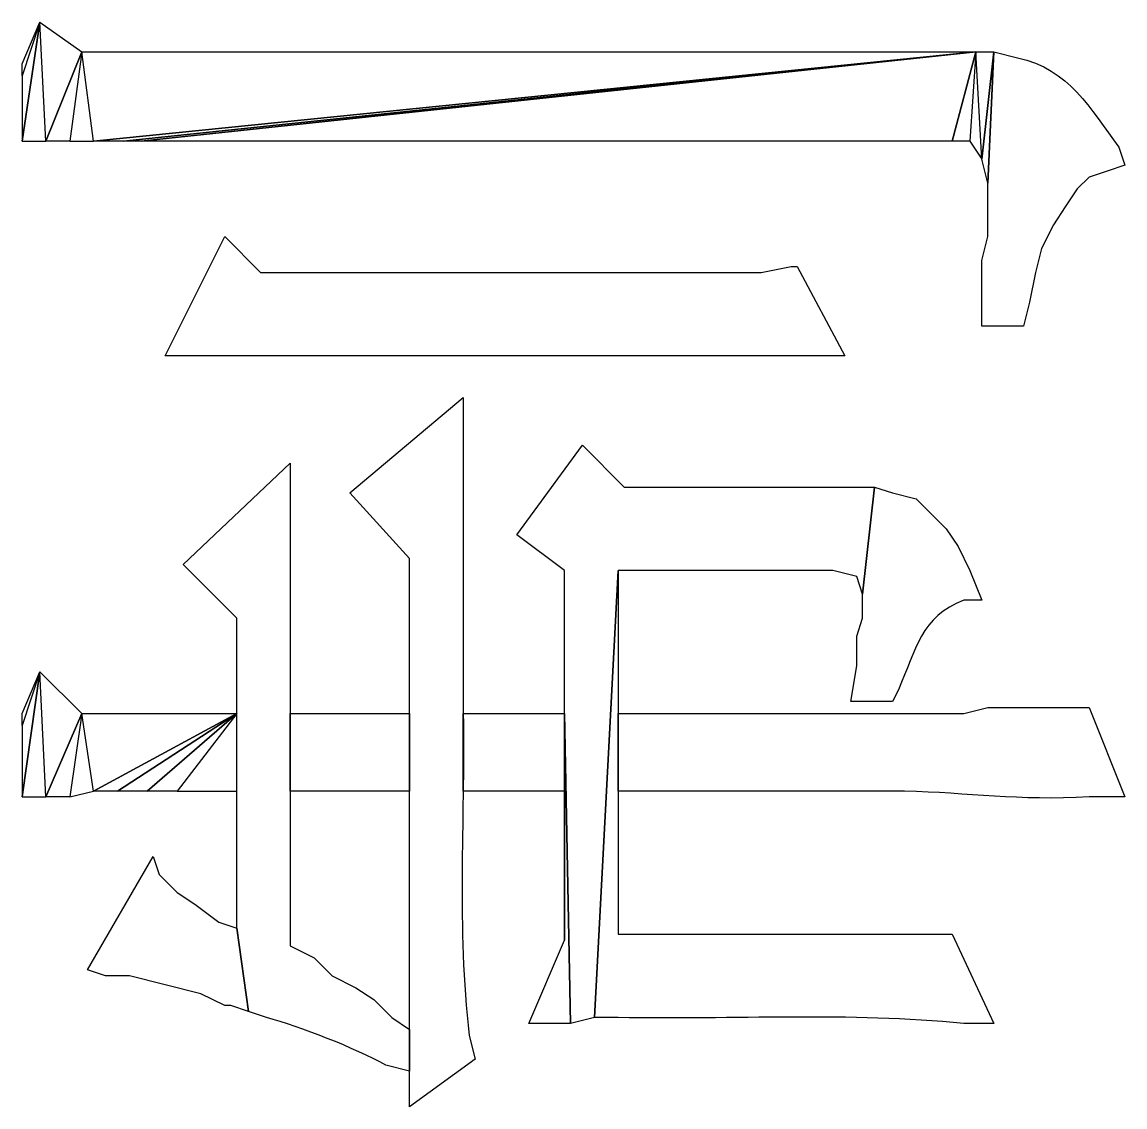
# Model space of a CAD drawing. Header units: centimetres. Extents: x -20.7 to 20.7, y -14.5 to 14.5.
# Drawn here: x -20.6946 to -20.303, y 1.8591 to 2.2444 of the extents above; entities that cross this region are included whole.
import ezdxf

# ---------------------------------------------------------------- set-up
doc = ezdxf.new("R2010")
doc.units = ezdxf.units.CM
doc.header["$MEASUREMENT"] = 0
doc.layers.add('layer 1', color=7, linetype='Continuous')

msp = doc.modelspace()

# ---------------------------------------------------------------- linework, layer by layer
at = {"layer": 'layer 1'}
for points, knots in [([(-20.68827, 2.24437), (-20.68827, 2.24437), (-20.68615, 2.20204), (-20.68615, 2.20204), (-20.68615, 2.20204), (-20.68615, 2.20204), (-20.69462, 2.20204), (-20.69462, 2.20204), (-20.69462, 2.20204), (-20.69462, 2.20204), (-20.68827, 2.24437), (-20.68827, 2.24437)], [0, 0, 0, 0, 0.25, 0.25, 0.25, 0.25, 0.5, 0.5, 0.5, 0.5, 1, 1, 1, 1]), ([(-20.69462, 2.20204), (-20.69462, 2.20204), (-20.69462, 2.22532), (-20.69462, 2.22532), (-20.69462, 2.22532), (-20.69462, 2.22532), (-20.68827, 2.24437), (-20.68827, 2.24437), (-20.68827, 2.24437), (-20.68827, 2.24437), (-20.69462, 2.20204), (-20.69462, 2.20204)], [0, 0, 0, 0, 0.25, 0.25, 0.25, 0.25, 0.5, 0.5, 0.5, 0.5, 1, 1, 1, 1]), ([(-20.69462, 2.22532), (-20.69462, 2.22532), (-20.68827, 2.24437), (-20.68827, 2.24437), (-20.68827, 2.24437), (-20.68827, 2.24437), (-20.69462, 2.22956), (-20.69462, 2.22956), (-20.69462, 2.22956), (-20.69462, 2.22956), (-20.69462, 2.22532), (-20.69462, 2.22532)], [0, 0, 0, 0, 0.25, 0.25, 0.25, 0.25, 0.5, 0.5, 0.5, 0.5, 1, 1, 1, 1]), ([(-20.68827, 2.24437), (-20.68827, 2.24437), (-20.68615, 2.20204), (-20.68615, 2.20204), (-20.68615, 2.20204), (-20.68615, 2.20204), (-20.67345, 2.23379), (-20.67345, 2.23379), (-20.67345, 2.23379), (-20.67345, 2.23379), (-20.68827, 2.24437), (-20.68827, 2.24437)], [0, 0, 0, 0, 0.25, 0.25, 0.25, 0.25, 0.5, 0.5, 0.5, 0.5, 1, 1, 1, 1]), ([(-20.68615, 2.20204), (-20.68615, 2.20204), (-20.67768, 2.20204), (-20.67768, 2.20204), (-20.67768, 2.20204), (-20.67768, 2.20204), (-20.67345, 2.23379), (-20.67345, 2.23379), (-20.67345, 2.23379), (-20.67345, 2.23379), (-20.68615, 2.20204), (-20.68615, 2.20204)], [0, 0, 0, 0, 0.25, 0.25, 0.25, 0.25, 0.5, 0.5, 0.5, 0.5, 1, 1, 1, 1]), ([(-20.67768, 2.20204), (-20.67768, 2.20204), (-20.67345, 2.23379), (-20.67345, 2.23379), (-20.67345, 2.23379), (-20.67345, 2.23379), (-20.66922, 2.20204), (-20.66922, 2.20204), (-20.66922, 2.20204), (-20.66922, 2.20204), (-20.67768, 2.20204), (-20.67768, 2.20204)], [0, 0, 0, 0, 0.25, 0.25, 0.25, 0.25, 0.5, 0.5, 0.5, 0.5, 1, 1, 1, 1]), ([(-20.67345, 2.23379), (-20.67345, 2.23379), (-20.66922, 2.20204), (-20.66922, 2.20204), (-20.66922, 2.20204), (-20.66922, 2.20204), (-20.35595, 2.23379), (-20.35595, 2.23379), (-20.35595, 2.23379), (-20.35595, 2.23379), (-20.67345, 2.23379), (-20.67345, 2.23379)], [0, 0, 0, 0, 0.25, 0.25, 0.25, 0.25, 0.5, 0.5, 0.5, 0.5, 1, 1, 1, 1]), ([(-20.66922, 2.20204), (-20.66922, 2.20204), (-20.65863, 2.20204), (-20.65863, 2.20204), (-20.65863, 2.20204), (-20.65863, 2.20204), (-20.35595, 2.23379), (-20.35595, 2.23379), (-20.35595, 2.23379), (-20.35595, 2.23379), (-20.66922, 2.20204), (-20.66922, 2.20204)], [0, 0, 0, 0, 0.25, 0.25, 0.25, 0.25, 0.5, 0.5, 0.5, 0.5, 1, 1, 1, 1]), ([(-20.65863, 2.20204), (-20.65863, 2.20204), (-20.65228, 2.20204), (-20.65228, 2.20204), (-20.65228, 2.20204), (-20.65228, 2.20204), (-20.35595, 2.23379), (-20.35595, 2.23379), (-20.35595, 2.23379), (-20.35595, 2.23379), (-20.65863, 2.20204), (-20.65863, 2.20204)], [0, 0, 0, 0, 0.25, 0.25, 0.25, 0.25, 0.5, 0.5, 0.5, 0.5, 1, 1, 1, 1]), ([(-20.65228, 2.20204), (-20.65228, 2.20204), (-20.36442, 2.20204), (-20.36442, 2.20204), (-20.36442, 2.20204), (-20.36442, 2.20204), (-20.35595, 2.23379), (-20.35595, 2.23379), (-20.35595, 2.23379), (-20.35595, 2.23379), (-20.65228, 2.20204), (-20.65228, 2.20204)], [0, 0, 0, 0, 0.25, 0.25, 0.25, 0.25, 0.5, 0.5, 0.5, 0.5, 1, 1, 1, 1]), ([(-20.36442, 2.20204), (-20.36442, 2.20204), (-20.35807, 2.20204), (-20.35807, 2.20204), (-20.35807, 2.20204), (-20.35807, 2.20204), (-20.35595, 2.23379), (-20.35595, 2.23379), (-20.35595, 2.23379), (-20.35595, 2.23379), (-20.36442, 2.20204), (-20.36442, 2.20204)], [0, 0, 0, 0, 0.25, 0.25, 0.25, 0.25, 0.5, 0.5, 0.5, 0.5, 1, 1, 1, 1]), ([(-20.35807, 2.20204), (-20.35807, 2.20204), (-20.35595, 2.23379), (-20.35595, 2.23379), (-20.35595, 2.23379), (-20.35595, 2.23379), (-20.35383, 2.19569), (-20.35383, 2.19569), (-20.35383, 2.19569), (-20.35383, 2.19569), (-20.35807, 2.20204), (-20.35807, 2.20204)], [0, 0, 0, 0, 0.25, 0.25, 0.25, 0.25, 0.5, 0.5, 0.5, 0.5, 1, 1, 1, 1]), ([(-20.35595, 2.23379), (-20.35595, 2.23379), (-20.35383, 2.19569), (-20.35383, 2.19569), (-20.35383, 2.19569), (-20.35383, 2.19569), (-20.3496, 2.23379), (-20.3496, 2.23379), (-20.3496, 2.23379), (-20.3496, 2.23379), (-20.35595, 2.23379), (-20.35595, 2.23379)], [0, 0, 0, 0, 0.25, 0.25, 0.25, 0.25, 0.5, 0.5, 0.5, 0.5, 1, 1, 1, 1]), ([(-20.35383, 2.13642), (-20.35383, 2.13642), (-20.33902, 2.13642), (-20.33902, 2.13642), (-20.33902, 2.13642), (-20.33902, 2.13642), (-20.3369, 2.14489), (-20.3369, 2.14489), (-20.3369, 2.14489), (-20.3369, 2.14489), (-20.33478, 2.15547), (-20.33478, 2.15547), (-20.33478, 2.15547), (-20.33478, 2.15547), (-20.33267, 2.16394), (-20.33267, 2.16394), (-20.33267, 2.16394), (-20.33267, 2.16394), (-20.32843, 2.17241), (-20.32843, 2.17241), (-20.32843, 2.17241), (-20.32843, 2.17241), (-20.3242, 2.17876), (-20.3242, 2.17876), (-20.3242, 2.17876), (-20.3242, 2.17876), (-20.31997, 2.18511), (-20.31997, 2.18511), (-20.31997, 2.18511), (-20.31997, 2.18511), (-20.31573, 2.18934), (-20.31573, 2.18934), (-20.31573, 2.18934), (-20.31573, 2.18934), (-20.30938, 2.19146), (-20.30938, 2.19146), (-20.30938, 2.19146), (-20.30938, 2.19146), (-20.30303, 2.19357), (-20.30303, 2.19357), (-20.30303, 2.19357), (-20.30303, 2.19357), (-20.30515, 2.19992), (-20.30515, 2.19992), (-20.30515, 2.19992), (-20.31549, 2.21372), (-20.32275, 2.22769), (-20.34113, 2.23167), (-20.34113, 2.23167), (-20.34113, 2.23167), (-20.3496, 2.23379), (-20.3496, 2.23379), (-20.3496, 2.23379), (-20.3496, 2.23379), (-20.35172, 2.18722), (-20.35172, 2.18722), (-20.35172, 2.18722), (-20.35172, 2.18722), (-20.35172, 2.16817), (-20.35172, 2.16817), (-20.35172, 2.16817), (-20.35172, 2.16817), (-20.35383, 2.15971), (-20.35383, 2.15971), (-20.35383, 2.15971), (-20.35383, 2.15971), (-20.35383, 2.14912), (-20.35383, 2.14912), (-20.35383, 2.14912), (-20.35383, 2.14912), (-20.35383, 2.13642), (-20.35383, 2.13642)], [0, 0, 0, 0, 0.052632, 0.052632, 0.052632, 0.052632, 0.105263, 0.105263, 0.105263, 0.105263, 0.157895, 0.157895, 0.157895, 0.157895, 0.210526, 0.210526, 0.210526, 0.210526, 0.263158, 0.263158, 0.263158, 0.263158, 0.315789, 0.315789, 0.315789, 0.315789, 0.368421, 0.368421, 0.368421, 0.368421, 0.421053, 0.421053, 0.421053, 0.421053, 0.473684, 0.473684, 0.473684, 0.473684, 0.526316, 0.526316, 0.526316, 0.526316, 0.578947, 0.578947, 0.578947, 0.578947, 0.631579, 0.631579, 0.631579, 0.631579, 0.684211, 0.684211, 0.684211, 0.684211, 0.736842, 0.736842, 0.736842, 0.736842, 0.789474, 0.789474, 0.789474, 0.789474, 0.842105, 0.842105, 0.842105, 0.842105, 0.894737, 0.894737, 0.894737, 0.894737, 1, 1, 1, 1]), ([(-20.35383, 2.19569), (-20.35383, 2.19569), (-20.35172, 2.18722), (-20.35172, 2.18722), (-20.35172, 2.18722), (-20.35172, 2.18722), (-20.3496, 2.23379), (-20.3496, 2.23379), (-20.3496, 2.23379), (-20.3496, 2.23379), (-20.35383, 2.19569), (-20.35383, 2.19569)], [0, 0, 0, 0, 0.25, 0.25, 0.25, 0.25, 0.5, 0.5, 0.5, 0.5, 1, 1, 1, 1]), ([(-20.64382, 2.12584), (-20.64382, 2.12584), (-20.6417, 2.12584), (-20.6417, 2.12584), (-20.6417, 2.12584), (-20.56409, 2.12584), (-20.48648, 2.12584), (-20.40887, 2.12584), (-20.40887, 2.12584), (-20.40887, 2.12584), (-20.40252, 2.12584), (-20.40252, 2.12584), (-20.40252, 2.12584), (-20.40252, 2.12584), (-20.41945, 2.15759), (-20.41945, 2.15759), (-20.41945, 2.15759), (-20.41945, 2.15759), (-20.42157, 2.15759), (-20.42157, 2.15759), (-20.42157, 2.15759), (-20.42157, 2.15759), (-20.43215, 2.15547), (-20.43215, 2.15547), (-20.43215, 2.15547), (-20.43215, 2.15547), (-20.60995, 2.15547), (-20.60995, 2.15547), (-20.60995, 2.15547), (-20.60995, 2.15547), (-20.62265, 2.16817), (-20.62265, 2.16817), (-20.62265, 2.16817), (-20.62265, 2.16817), (-20.64382, 2.12584), (-20.64382, 2.12584)], [0, 0, 0, 0, 0.1, 0.1, 0.1, 0.1, 0.2, 0.2, 0.2, 0.2, 0.3, 0.3, 0.3, 0.3, 0.4, 0.4, 0.4, 0.4, 0.5, 0.5, 0.5, 0.5, 0.6, 0.6, 0.6, 0.6, 0.7, 0.7, 0.7, 0.7, 0.8, 0.8, 0.8, 0.8, 1, 1, 1, 1]), ([(-20.5782, 2.07716), (-20.5782, 2.07716), (-20.55703, 2.05387), (-20.55703, 2.05387), (-20.55703, 2.05387), (-20.55703, 2.05387), (-20.55703, 1.85914), (-20.55703, 1.85914), (-20.55703, 1.85914), (-20.55703, 1.85914), (-20.53375, 1.87607), (-20.53375, 1.87607), (-20.53375, 1.87607), (-20.53375, 1.87607), (-20.53587, 1.88454), (-20.53587, 1.88454), (-20.53587, 1.88454), (-20.54035, 1.92303), (-20.53735, 1.95961), (-20.53798, 1.99884), (-20.53798, 1.99884), (-20.53798, 1.99884), (-20.53798, 2.11102), (-20.53798, 2.11102), (-20.53798, 2.11102), (-20.53798, 2.11102), (-20.5782, 2.07716), (-20.5782, 2.07716)], [0, 0, 0, 0, 0.125, 0.125, 0.125, 0.125, 0.25, 0.25, 0.25, 0.25, 0.375, 0.375, 0.375, 0.375, 0.5, 0.5, 0.5, 0.5, 0.625, 0.625, 0.625, 0.625, 0.75, 0.75, 0.75, 0.75, 1, 1, 1, 1]), ([(-20.51893, 2.06234), (-20.51893, 2.06234), (-20.502, 2.04964), (-20.502, 2.04964), (-20.502, 2.04964), (-20.502, 2.04964), (-20.502, 1.99884), (-20.502, 1.99884), (-20.502, 1.99884), (-20.502, 1.99884), (-20.49988, 1.88877), (-20.49988, 1.88877), (-20.49988, 1.88877), (-20.49988, 1.88877), (-20.49142, 1.89089), (-20.49142, 1.89089), (-20.49142, 1.89089), (-20.49142, 1.89089), (-20.48295, 2.04964), (-20.48295, 2.04964), (-20.48295, 2.04964), (-20.48295, 2.04964), (-20.40675, 2.04964), (-20.40675, 2.04964), (-20.40675, 2.04964), (-20.40675, 2.04964), (-20.39828, 2.04752), (-20.39828, 2.04752), (-20.39828, 2.04752), (-20.39828, 2.04752), (-20.39617, 2.04117), (-20.39617, 2.04117), (-20.39617, 2.04117), (-20.39617, 2.04117), (-20.39193, 2.07927), (-20.39193, 2.07927), (-20.39193, 2.07927), (-20.39193, 2.07927), (-20.48083, 2.07927), (-20.48083, 2.07927), (-20.48083, 2.07927), (-20.48083, 2.07927), (-20.49565, 2.09409), (-20.49565, 2.09409), (-20.49565, 2.09409), (-20.49565, 2.09409), (-20.51893, 2.06234), (-20.51893, 2.06234)], [0, 0, 0, 0, 0.076923, 0.076923, 0.076923, 0.076923, 0.153846, 0.153846, 0.153846, 0.153846, 0.230769, 0.230769, 0.230769, 0.230769, 0.307692, 0.307692, 0.307692, 0.307692, 0.384615, 0.384615, 0.384615, 0.384615, 0.461538, 0.461538, 0.461538, 0.461538, 0.538462, 0.538462, 0.538462, 0.538462, 0.615385, 0.615385, 0.615385, 0.615385, 0.692308, 0.692308, 0.692308, 0.692308, 0.769231, 0.769231, 0.769231, 0.769231, 0.846154, 0.846154, 0.846154, 0.846154, 1, 1, 1, 1]), ([(-20.63747, 2.05176), (-20.63747, 2.05176), (-20.61842, 2.03271), (-20.61842, 2.03271), (-20.61842, 2.03271), (-20.61842, 2.03271), (-20.61842, 1.92264), (-20.61842, 1.92264), (-20.61842, 1.92264), (-20.61842, 1.92264), (-20.61418, 1.89301), (-20.61418, 1.89301), (-20.61418, 1.89301), (-20.61418, 1.89301), (-20.60783, 1.89089), (-20.60783, 1.89089), (-20.60783, 1.89089), (-20.59584, 1.88761), (-20.57637, 1.88009), (-20.5655, 1.87396), (-20.5655, 1.87396), (-20.5655, 1.87396), (-20.55703, 1.87184), (-20.55703, 1.87184), (-20.55703, 1.87184), (-20.55703, 1.87184), (-20.55703, 1.88666), (-20.55703, 1.88666), (-20.55703, 1.88666), (-20.55703, 1.88666), (-20.56338, 1.89089), (-20.56338, 1.89089), (-20.56338, 1.89089), (-20.56338, 1.89089), (-20.56973, 1.89724), (-20.56973, 1.89724), (-20.56973, 1.89724), (-20.56973, 1.89724), (-20.57608, 1.90147), (-20.57608, 1.90147), (-20.57608, 1.90147), (-20.57608, 1.90147), (-20.58455, 1.90571), (-20.58455, 1.90571), (-20.58455, 1.90571), (-20.58455, 1.90571), (-20.5909, 1.91206), (-20.5909, 1.91206), (-20.5909, 1.91206), (-20.5909, 1.91206), (-20.59937, 1.91629), (-20.59937, 1.91629), (-20.59937, 1.91629), (-20.59937, 1.91629), (-20.59937, 2.08774), (-20.59937, 2.08774), (-20.59937, 2.08774), (-20.59937, 2.08774), (-20.63747, 2.05176), (-20.63747, 2.05176)], [0, 0, 0, 0, 0.0625, 0.0625, 0.0625, 0.0625, 0.125, 0.125, 0.125, 0.125, 0.1875, 0.1875, 0.1875, 0.1875, 0.25, 0.25, 0.25, 0.25, 0.3125, 0.3125, 0.3125, 0.3125, 0.375, 0.375, 0.375, 0.375, 0.4375, 0.4375, 0.4375, 0.4375, 0.5, 0.5, 0.5, 0.5, 0.5625, 0.5625, 0.5625, 0.5625, 0.625, 0.625, 0.625, 0.625, 0.6875, 0.6875, 0.6875, 0.6875, 0.75, 0.75, 0.75, 0.75, 0.8125, 0.8125, 0.8125, 0.8125, 0.875, 0.875, 0.875, 0.875, 1, 1, 1, 1]), ([(-20.4004, 2.00307), (-20.4004, 2.00307), (-20.38558, 2.00307), (-20.38558, 2.00307), (-20.38558, 2.00307), (-20.38558, 2.00307), (-20.38347, 2.0073), (-20.38347, 2.0073), (-20.38347, 2.0073), (-20.37705, 2.02166), (-20.37571, 2.03316), (-20.36018, 2.03905), (-20.36018, 2.03905), (-20.36018, 2.03905), (-20.35383, 2.03905), (-20.35383, 2.03905), (-20.35383, 2.03905), (-20.35383, 2.03905), (-20.35807, 2.04964), (-20.35807, 2.04964), (-20.35807, 2.04964), (-20.35807, 2.04964), (-20.3623, 2.0581), (-20.3623, 2.0581), (-20.3623, 2.0581), (-20.3623, 2.0581), (-20.36653, 2.06445), (-20.36653, 2.06445), (-20.36653, 2.06445), (-20.36653, 2.06445), (-20.37288, 2.0708), (-20.37288, 2.0708), (-20.37288, 2.0708), (-20.37288, 2.0708), (-20.37712, 2.07504), (-20.37712, 2.07504), (-20.37712, 2.07504), (-20.37712, 2.07504), (-20.38558, 2.07715), (-20.38558, 2.07715), (-20.38558, 2.07715), (-20.38558, 2.07715), (-20.39193, 2.07927), (-20.39193, 2.07927), (-20.39193, 2.07927), (-20.39193, 2.07927), (-20.39617, 2.04117), (-20.39617, 2.04117), (-20.39617, 2.04117), (-20.39617, 2.04117), (-20.39617, 2.0327), (-20.39617, 2.0327), (-20.39617, 2.0327), (-20.39617, 2.0327), (-20.39828, 2.02635), (-20.39828, 2.02635), (-20.39828, 2.02635), (-20.39828, 2.02635), (-20.39828, 2.01577), (-20.39828, 2.01577), (-20.39828, 2.01577), (-20.39828, 2.01577), (-20.4004, 2.00307), (-20.4004, 2.00307)], [0, 0, 0, 0, 0.058824, 0.058824, 0.058824, 0.058824, 0.117647, 0.117647, 0.117647, 0.117647, 0.176471, 0.176471, 0.176471, 0.176471, 0.235294, 0.235294, 0.235294, 0.235294, 0.294118, 0.294118, 0.294118, 0.294118, 0.352941, 0.352941, 0.352941, 0.352941, 0.411765, 0.411765, 0.411765, 0.411765, 0.470588, 0.470588, 0.470588, 0.470588, 0.529412, 0.529412, 0.529412, 0.529412, 0.588235, 0.588235, 0.588235, 0.588235, 0.647059, 0.647059, 0.647059, 0.647059, 0.705882, 0.705882, 0.705882, 0.705882, 0.764706, 0.764706, 0.764706, 0.764706, 0.823529, 0.823529, 0.823529, 0.823529, 0.882353, 0.882353, 0.882353, 0.882353, 1, 1, 1, 1]), ([(-20.49142, 1.89089), (-20.49142, 1.89089), (-20.48295, 1.89089), (-20.48295, 1.89089), (-20.48295, 1.89089), (-20.44203, 1.89008), (-20.40075, 1.89286), (-20.36018, 1.88877), (-20.36018, 1.88877), (-20.36018, 1.88877), (-20.3496, 1.88877), (-20.3496, 1.88877), (-20.3496, 1.88877), (-20.3496, 1.88877), (-20.36442, 1.92052), (-20.36442, 1.92052), (-20.36442, 1.92052), (-20.36442, 1.92052), (-20.48295, 1.92052), (-20.48295, 1.92052), (-20.48295, 1.92052), (-20.48295, 1.92052), (-20.48295, 2.04964), (-20.48295, 2.04964), (-20.48295, 2.04964), (-20.48295, 2.04964), (-20.49142, 1.89089), (-20.49142, 1.89089)], [0, 0, 0, 0, 0.125, 0.125, 0.125, 0.125, 0.25, 0.25, 0.25, 0.25, 0.375, 0.375, 0.375, 0.375, 0.5, 0.5, 0.5, 0.5, 0.625, 0.625, 0.625, 0.625, 0.75, 0.75, 0.75, 0.75, 1, 1, 1, 1]), ([(-20.68827, 2.01366), (-20.68827, 2.01366), (-20.68615, 1.96921), (-20.68615, 1.96921), (-20.68615, 1.96921), (-20.68615, 1.96921), (-20.69462, 1.96921), (-20.69462, 1.96921), (-20.69462, 1.96921), (-20.69462, 1.96921), (-20.68827, 2.01366), (-20.68827, 2.01366)], [0, 0, 0, 0, 0.25, 0.25, 0.25, 0.25, 0.5, 0.5, 0.5, 0.5, 1, 1, 1, 1]), ([(-20.69462, 1.96921), (-20.69462, 1.96921), (-20.69462, 1.99461), (-20.69462, 1.99461), (-20.69462, 1.99461), (-20.69462, 1.99461), (-20.68827, 2.01366), (-20.68827, 2.01366), (-20.68827, 2.01366), (-20.68827, 2.01366), (-20.69462, 1.96921), (-20.69462, 1.96921)], [0, 0, 0, 0, 0.25, 0.25, 0.25, 0.25, 0.5, 0.5, 0.5, 0.5, 1, 1, 1, 1]), ([(-20.69462, 1.99461), (-20.69462, 1.99461), (-20.68827, 2.01366), (-20.68827, 2.01366), (-20.68827, 2.01366), (-20.68827, 2.01366), (-20.69462, 1.99884), (-20.69462, 1.99884), (-20.69462, 1.99884), (-20.69462, 1.99884), (-20.69462, 1.99461), (-20.69462, 1.99461)], [0, 0, 0, 0, 0.25, 0.25, 0.25, 0.25, 0.5, 0.5, 0.5, 0.5, 1, 1, 1, 1]), ([(-20.68827, 2.01366), (-20.68827, 2.01366), (-20.68615, 1.96921), (-20.68615, 1.96921), (-20.68615, 1.96921), (-20.68615, 1.96921), (-20.67345, 1.99884), (-20.67345, 1.99884), (-20.67345, 1.99884), (-20.67345, 1.99884), (-20.68827, 2.01366), (-20.68827, 2.01366)], [0, 0, 0, 0, 0.25, 0.25, 0.25, 0.25, 0.5, 0.5, 0.5, 0.5, 1, 1, 1, 1]), ([(-20.68615, 1.96921), (-20.68615, 1.96921), (-20.67768, 1.96921), (-20.67768, 1.96921), (-20.67768, 1.96921), (-20.67768, 1.96921), (-20.67345, 1.99884), (-20.67345, 1.99884), (-20.67345, 1.99884), (-20.67345, 1.99884), (-20.68615, 1.96921), (-20.68615, 1.96921)], [0, 0, 0, 0, 0.25, 0.25, 0.25, 0.25, 0.5, 0.5, 0.5, 0.5, 1, 1, 1, 1]), ([(-20.67768, 1.96921), (-20.67768, 1.96921), (-20.67345, 1.99884), (-20.67345, 1.99884), (-20.67345, 1.99884), (-20.67345, 1.99884), (-20.66922, 1.97132), (-20.66922, 1.97132), (-20.66922, 1.97132), (-20.66922, 1.97132), (-20.67768, 1.96921), (-20.67768, 1.96921)], [0, 0, 0, 0, 0.25, 0.25, 0.25, 0.25, 0.5, 0.5, 0.5, 0.5, 1, 1, 1, 1]), ([(-20.67345, 1.99884), (-20.67345, 1.99884), (-20.66922, 1.97132), (-20.66922, 1.97132), (-20.66922, 1.97132), (-20.66922, 1.97132), (-20.61842, 1.99884), (-20.61842, 1.99884), (-20.61842, 1.99884), (-20.61842, 1.99884), (-20.67345, 1.99884), (-20.67345, 1.99884)], [0, 0, 0, 0, 0.25, 0.25, 0.25, 0.25, 0.5, 0.5, 0.5, 0.5, 1, 1, 1, 1]), ([(-20.66922, 1.97132), (-20.66922, 1.97132), (-20.66075, 1.97132), (-20.66075, 1.97132), (-20.66075, 1.97132), (-20.66075, 1.97132), (-20.61842, 1.99884), (-20.61842, 1.99884), (-20.61842, 1.99884), (-20.61842, 1.99884), (-20.66922, 1.97132), (-20.66922, 1.97132)], [0, 0, 0, 0, 0.25, 0.25, 0.25, 0.25, 0.5, 0.5, 0.5, 0.5, 1, 1, 1, 1]), ([(-20.66075, 1.97132), (-20.66075, 1.97132), (-20.65017, 1.97132), (-20.65017, 1.97132), (-20.65017, 1.97132), (-20.65017, 1.97132), (-20.61842, 1.99884), (-20.61842, 1.99884), (-20.61842, 1.99884), (-20.61842, 1.99884), (-20.66075, 1.97132), (-20.66075, 1.97132)], [0, 0, 0, 0, 0.25, 0.25, 0.25, 0.25, 0.5, 0.5, 0.5, 0.5, 1, 1, 1, 1]), ([(-20.65017, 1.97132), (-20.65017, 1.97132), (-20.63958, 1.97132), (-20.63958, 1.97132), (-20.63958, 1.97132), (-20.63958, 1.97132), (-20.61842, 1.99884), (-20.61842, 1.99884), (-20.61842, 1.99884), (-20.61842, 1.99884), (-20.65017, 1.97132), (-20.65017, 1.97132)], [0, 0, 0, 0, 0.25, 0.25, 0.25, 0.25, 0.5, 0.5, 0.5, 0.5, 1, 1, 1, 1]), ([(-20.63958, 1.97132), (-20.63958, 1.97132), (-20.61842, 1.99884), (-20.61842, 1.99884), (-20.61842, 1.99884), (-20.61842, 1.99884), (-20.61842, 1.97132), (-20.61842, 1.97132), (-20.61842, 1.97132), (-20.61842, 1.97132), (-20.63958, 1.97132), (-20.63958, 1.97132)], [0, 0, 0, 0, 0.25, 0.25, 0.25, 0.25, 0.5, 0.5, 0.5, 0.5, 1, 1, 1, 1]), ([(-20.55703, 1.97132), (-20.55703, 1.97132), (-20.55703, 1.99884), (-20.55703, 1.99884), (-20.55703, 1.99884), (-20.55703, 1.99884), (-20.59937, 1.99884), (-20.59937, 1.99884), (-20.59937, 1.99884), (-20.59937, 1.99884), (-20.59937, 1.97132), (-20.59937, 1.97132), (-20.59937, 1.97132), (-20.59937, 1.97132), (-20.55703, 1.97132), (-20.55703, 1.97132)], [0, 0, 0, 0, 0.2, 0.2, 0.2, 0.2, 0.4, 0.4, 0.4, 0.4, 0.6, 0.6, 0.6, 0.6, 1, 1, 1, 1]), ([(-20.53798, 1.99884), (-20.53798, 1.99884), (-20.53798, 1.97132), (-20.53798, 1.97132), (-20.53798, 1.97132), (-20.53798, 1.97132), (-20.502, 1.97132), (-20.502, 1.97132), (-20.502, 1.97132), (-20.502, 1.97132), (-20.502, 1.91841), (-20.502, 1.91841), (-20.502, 1.91841), (-20.502, 1.91841), (-20.502, 1.99884), (-20.502, 1.99884), (-20.502, 1.99884), (-20.502, 1.99884), (-20.53798, 1.99884), (-20.53798, 1.99884)], [0, 0, 0, 0, 0.166667, 0.166667, 0.166667, 0.166667, 0.333333, 0.333333, 0.333333, 0.333333, 0.5, 0.5, 0.5, 0.5, 0.666667, 0.666667, 0.666667, 0.666667, 1, 1, 1, 1]), ([(-20.5147, 1.88877), (-20.5147, 1.88877), (-20.49988, 1.88877), (-20.49988, 1.88877), (-20.49988, 1.88877), (-20.49988, 1.88877), (-20.502, 1.99884), (-20.502, 1.99884), (-20.502, 1.99884), (-20.502, 1.99884), (-20.502, 1.91841), (-20.502, 1.91841), (-20.502, 1.91841), (-20.502, 1.91841), (-20.5147, 1.88877), (-20.5147, 1.88877)], [0, 0, 0, 0, 0.2, 0.2, 0.2, 0.2, 0.4, 0.4, 0.4, 0.4, 0.6, 0.6, 0.6, 0.6, 1, 1, 1, 1]), ([(-20.48295, 1.99884), (-20.48295, 1.99884), (-20.48295, 1.97132), (-20.48295, 1.97132), (-20.48295, 1.97132), (-20.48295, 1.97132), (-20.38135, 1.97132), (-20.38135, 1.97132), (-20.38135, 1.97132), (-20.35828, 1.97062), (-20.34099, 1.96783), (-20.31573, 1.96921), (-20.31573, 1.96921), (-20.31573, 1.96921), (-20.30303, 1.96921), (-20.30303, 1.96921), (-20.30303, 1.96921), (-20.30303, 1.96921), (-20.31573, 2.00096), (-20.31573, 2.00096), (-20.31573, 2.00096), (-20.31573, 2.00096), (-20.35172, 2.00096), (-20.35172, 2.00096), (-20.35172, 2.00096), (-20.35172, 2.00096), (-20.36018, 1.99884), (-20.36018, 1.99884), (-20.36018, 1.99884), (-20.36018, 1.99884), (-20.37077, 1.99884), (-20.37077, 1.99884), (-20.37077, 1.99884), (-20.37077, 1.99884), (-20.48295, 1.99884), (-20.48295, 1.99884)], [0, 0, 0, 0, 0.1, 0.1, 0.1, 0.1, 0.2, 0.2, 0.2, 0.2, 0.3, 0.3, 0.3, 0.3, 0.4, 0.4, 0.4, 0.4, 0.5, 0.5, 0.5, 0.5, 0.6, 0.6, 0.6, 0.6, 0.7, 0.7, 0.7, 0.7, 0.8, 0.8, 0.8, 0.8, 1, 1, 1, 1]), ([(-20.67133, 1.90782), (-20.67133, 1.90782), (-20.66498, 1.90571), (-20.66498, 1.90571), (-20.66498, 1.90571), (-20.66498, 1.90571), (-20.65652, 1.90571), (-20.65652, 1.90571), (-20.65652, 1.90571), (-20.65652, 1.90571), (-20.63112, 1.89936), (-20.63112, 1.89936), (-20.63112, 1.89936), (-20.63112, 1.89936), (-20.62265, 1.89512), (-20.62265, 1.89512), (-20.62265, 1.89512), (-20.62265, 1.89512), (-20.62053, 1.89512), (-20.62053, 1.89512), (-20.62053, 1.89512), (-20.62053, 1.89512), (-20.61418, 1.89301), (-20.61418, 1.89301), (-20.61418, 1.89301), (-20.61418, 1.89301), (-20.61842, 1.92264), (-20.61842, 1.92264), (-20.61842, 1.92264), (-20.61842, 1.92264), (-20.62477, 1.92476), (-20.62477, 1.92476), (-20.62477, 1.92476), (-20.62477, 1.92476), (-20.63323, 1.93111), (-20.63323, 1.93111), (-20.63323, 1.93111), (-20.63323, 1.93111), (-20.63958, 1.93534), (-20.63958, 1.93534), (-20.63958, 1.93534), (-20.63958, 1.93534), (-20.64593, 1.94169), (-20.64593, 1.94169), (-20.64593, 1.94169), (-20.64593, 1.94169), (-20.64805, 1.94804), (-20.64805, 1.94804), (-20.64805, 1.94804), (-20.64805, 1.94804), (-20.67133, 1.90782), (-20.67133, 1.90782)], [0, 0, 0, 0, 0.071429, 0.071429, 0.071429, 0.071429, 0.142857, 0.142857, 0.142857, 0.142857, 0.214286, 0.214286, 0.214286, 0.214286, 0.285714, 0.285714, 0.285714, 0.285714, 0.357143, 0.357143, 0.357143, 0.357143, 0.428571, 0.428571, 0.428571, 0.428571, 0.5, 0.5, 0.5, 0.5, 0.571429, 0.571429, 0.571429, 0.571429, 0.642857, 0.642857, 0.642857, 0.642857, 0.714286, 0.714286, 0.714286, 0.714286, 0.785714, 0.785714, 0.785714, 0.785714, 0.857143, 0.857143, 0.857143, 0.857143, 1, 1, 1, 1])]:
    msp.add_open_spline(points, degree=3, knots=knots, dxfattribs=at)

doc.saveas('drawing.dxf')
